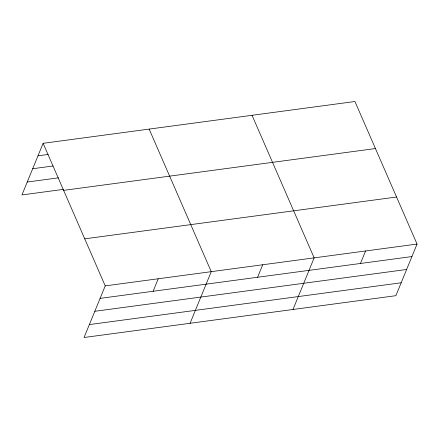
<?xml version="1.0" encoding="UTF-8"?>
<svg xmlns="http://www.w3.org/2000/svg" width="439" height="439" viewBox="0 0 439 439"><rect width="100%" height="100%" fill="white"/><g stroke="black" fill="none" stroke-linecap="round" stroke-linejoin="round"><path stroke-width="0.66" d="M43.121 143.312L105.234 285.877L84.063 337.498L395.879 295.688L417.05 244.068L354.937 101.502L43.121 143.312L21.95 194.932L63.408 189.374M153.112 291.271L158.243 278.77M190.082 323.28L211.252 271.664L149.139 129.099M257.572 277.267L262.703 264.761M292.978 309.484L314.148 257.863L252.035 115.303M360.474 263.466L365.599 250.965M37.995 155.818L48.186 154.446M32.7 168.724L53.086 165.991M27.245 182.026L58.508 177.833M63.617 190.361L375.433 148.552M84.738 238.832L396.554 197.023M105.234 285.877L417.05 244.068M100.103 298.377L411.925 256.568M94.813 311.289L406.629 269.48M89.358 324.586L401.175 282.776"/></g></svg>
